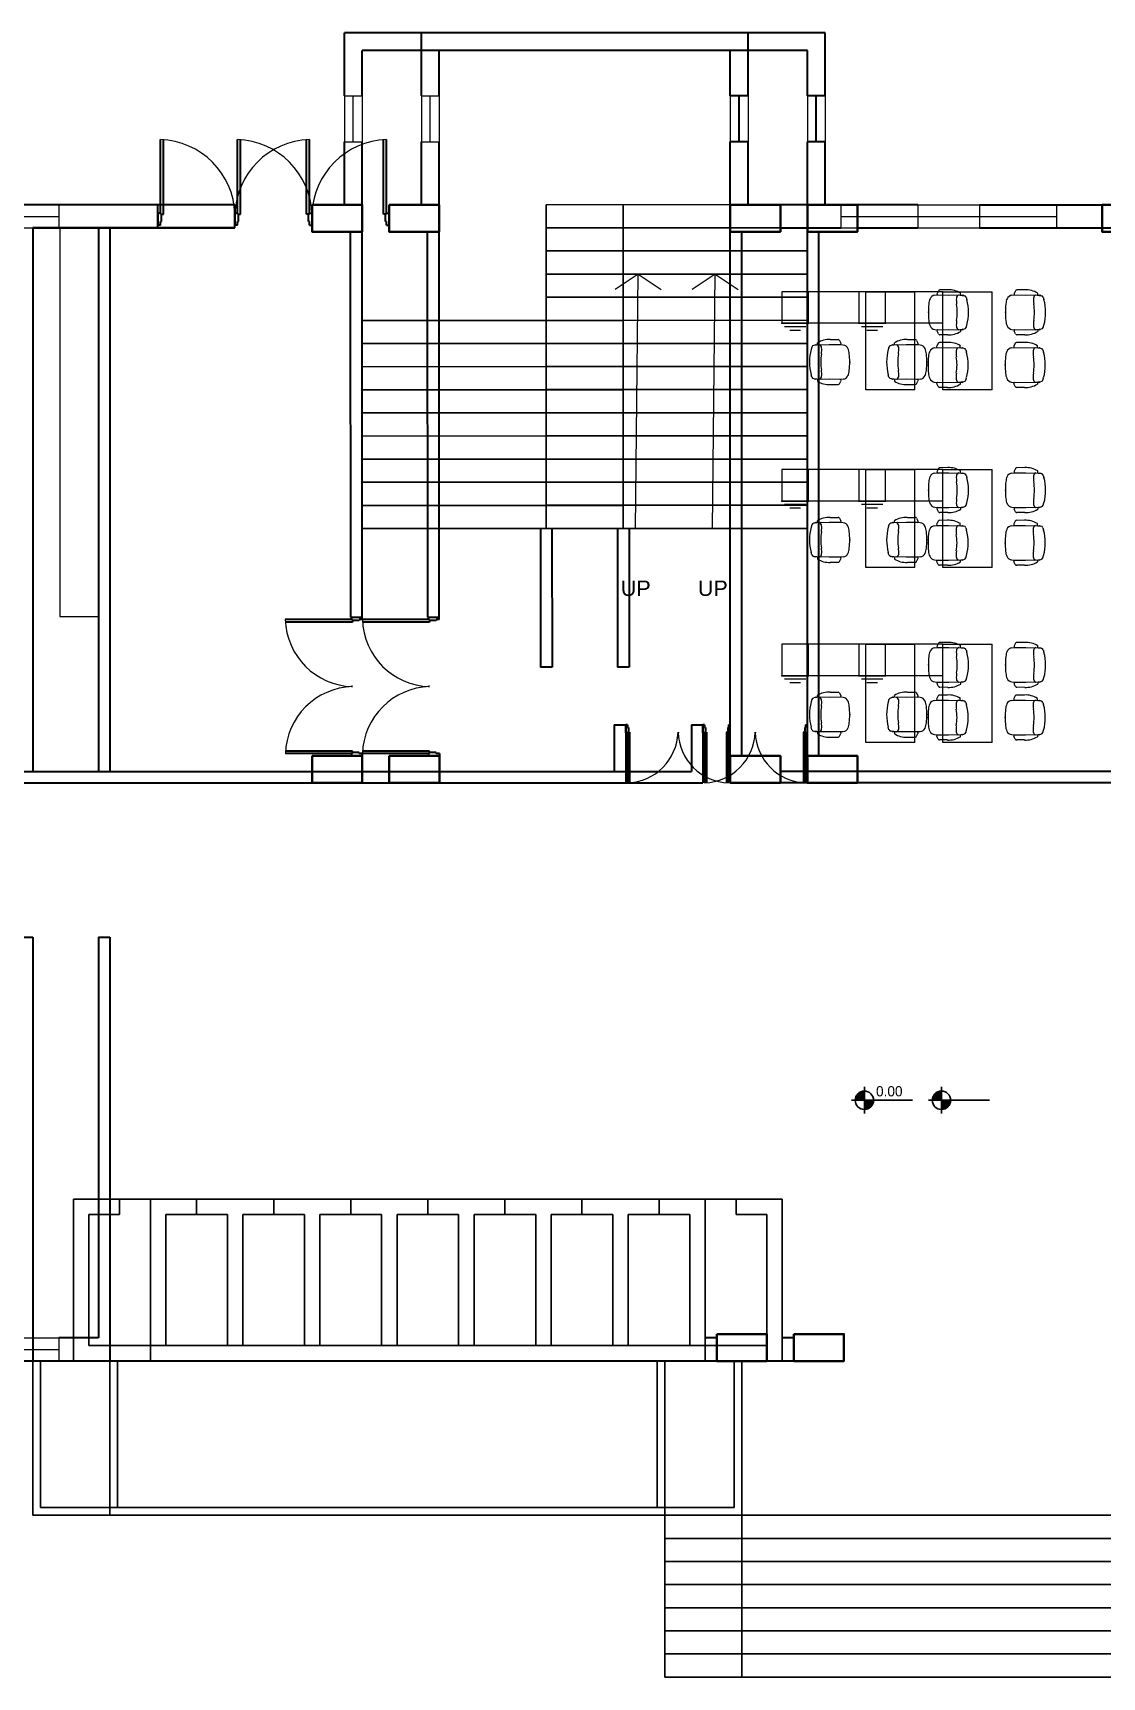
# Model space of a CAD drawing. Header units: inches. Extents: x 5 to 136470, y 9 to 138066.
# Drawn here: x 73122 to 86997, y 116736 to 138066 of the extents above; entities that cross this region are included whole.
import ezdxf

# ---------------------------------------------------------------- set-up
doc = ezdxf.new("R2010")
doc.units = ezdxf.units.IN
doc.header["$MEASUREMENT"] = 0
for name, color, linetype, lineweight in [('1', 7, 'Continuous', 35), ('A_COL', 250, 'Continuous', 40), ('A_ELE1', 250, 'Continuous', 20), ('A_WIN-DOR', 250, 'Continuous', 30), ('IG-Area', 250, 'Continuous', 30), ('SILL', 251, 'Continuous', 18), ('WINDOW', 252, 'Continuous', 15)]:
    doc.layers.add(name, color=color, linetype=linetype, lineweight=lineweight)
doc.layers.add('FURNITURE', color=253, linetype='Continuous', lineweight=5, transparency=0.05)
doc.styles.add('ROMANS', font='', dxfattribs={"width": 0.8})
doc.styles.get("Standard").update_dxf_attribs({"font": 'arial.ttf'})
doc.styles.get('ROMANS').set_extended_font_data('VNI-Avo')

# ---------------------------------------------------------------- blocks, each defined once
blk = doc.blocks.new('A$C7b2e77e3')
at = {"linetype": 'ByBlock'}
h = blk.add_hatch(dxfattribs=at)
h.set_pattern_fill('ANSI31', color=0, scale=99.129689, style=0)
h.set_pattern_definition([(45, (6735.97, 3797.809), (-8.7619094, 8.7619094), [])])
h.paths.add_polyline_path([(24209, 16504), (24090, 16504), (24090, 16386, 0.414214)])
h.paths.add_polyline_path([(24090, 16623, 0.414214), (23972, 16504), (24090, 16504)])
for p, q in [((17572, 28120), (17571, 28120)), ((22349, 28122), (19959, 28121)), ((19961, 23921), (19959, 28121)), ((19961, 28121), (19959, 28121)), ((22350, 28120), (22350, 21920)), ((17572, 27821), (17571, 27821)), ((22349, 27822), (19959, 27822)), ((19961, 27821), (19959, 27821)), ((17572, 27521), (17571, 27521)), ((22349, 27522), (19959, 27522)), ((19961, 27521), (19959, 27521)), ((17572, 27221), (17572, 27221)), ((22349, 27222), (19960, 27222)), ((19961, 27221), (19960, 27221)), ((17572, 26921), (17572, 26921)), ((22349, 26922), (19960, 26922)), ((19961, 26921), (19960, 26921)), ((19961, 26621), (17572, 26620)), ((22349, 26622), (19960, 26621)), ((19961, 26321), (17572, 26320)), ((22349, 26322), (19960, 26321)), ((19961, 26021), (17572, 26020)), ((22349, 26022), (19960, 26021)), ((19961, 25721), (17572, 25721)), ((22349, 25722), (19960, 25722)), ((19961, 25421), (17572, 25421)), ((22349, 25422), (19960, 25422)), ((19961, 25121), (17573, 25120)), ((22349, 25122), (19961, 25121)), ((19961, 24821), (17573, 24821)), ((22349, 24822), (19961, 24822)), ((19961, 24521), (17573, 24521)), ((22349, 24522), (19961, 24522)), ((19961, 24221), (17573, 24221)), ((22349, 24222), (19961, 24222)), ((19961, 23921), (17574, 23920)), ((22349, 23922), (19886, 23921)), ((15925, 15220), (13825, 15220)), ((13825, 15220), (13825, 13120)), ((14425, 15020), (14425, 15220)), ((15425, 15020), (15425, 15220)), ((18025, 15220), (15925, 15220)), ((16425, 15020), (16425, 15220)), ((17425, 15020), (17425, 15220)), ((20125, 15220), (18025, 15220)), ((18425, 15020), (18425, 15220)), ((19425, 15020), (19425, 15220)), ((22025, 15220), (20125, 15220)), ((20425, 15020), (20425, 15220)), ((21425, 15020), (21425, 15220)), ((22025, 15220), (22025, 13120)), ((14425, 15020), (14025, 15020)), ((14025, 15020), (14025, 13320)), ((15825, 15020), (15425, 15020)), ((15825, 15020), (15825, 13320)), ((16425, 15020), (16025, 15020)), ((16025, 15020), (16025, 13320)), ((17825, 15020), (17425, 15020)), ((17825, 15020), (17825, 13320)), ((18425, 15020), (18025, 15020)), ((18025, 15020), (18025, 13320)), ((19825, 15020), (19425, 15020)), ((19825, 15020), (19825, 13320)), ((20425, 15020), (20025, 15020)), ((20025, 15020), (20025, 13320)), ((21825, 15020), (21425, 15020)), ((21825, 15020), (21825, 13320)), ((15825, 13320), (14025, 13320)), ((17825, 13320), (16025, 13320)), ((19825, 13320), (18025, 13320)), ((21825, 13320), (20025, 13320)), ((13299, 11120), (13299, 13120)), ((13399, 11220), (13399, 13120)), ((13825, 13120), (15925, 13120)), ((15925, 13120), (13825, 13120)), ((15925, 13120), (18025, 13120)), ((22500, 13120), (17500, 13120)), ((18025, 13120), (20125, 13120)), ((20125, 13120), (22025, 13120)), ((21400, 13120), (21400, 11220)), ((21500, 13120), (21500, 11120)), ((13299, 11120), (21500, 11120)), ((13399, 11220), (21400, 11220)), ((21500, 11120), (30000, 11120)), ((21500, 11120), (21500, 9020)), ((21500, 10820), (30000, 10820)), ((21500, 10520), (30000, 10520)), ((21500, 10220), (30000, 10220)), ((21500, 9920), (30000, 9920)), ((21500, 9620), (30000, 9620)), ((21500, 9320), (30000, 9320)), ((21500, 9020), (30000, 9020))]:
    blk.add_line(p, q)
at = {"color": 0, "linetype": 'ByBlock'}
for p, q in [((24090, 16331), (24090, 16678)), ((23922, 16504), (24715, 16504))]:
    blk.add_line(p, q, dxfattribs=at)
blk.add_circle((24090, 16504), 119, dxfattribs=at)
at = {"layer": '1'}
for p, q in [((22580, 30350), (17342, 30350)), ((17342, 29535), (17342, 30350)), ((22580, 29535), (22580, 30350)), ((22350, 30120), (17572, 30120)), ((17572, 29535), (17572, 30120)), ((22350, 29535), (22350, 30120)), ((22580, 29535), (22350, 29535)), ((22465, 28935), (22465, 29535)), ((17342, 28120), (17342, 28935)), ((17572, 28120), (17572, 28935)), ((22350, 28120), (22350, 28935)), ((22580, 28935), (22350, 28935)), ((22580, 28120), (22580, 28935)), ((14922, 28120), (12637, 28120)), ((14922, 27820), (14922, 28120)), ((23784, 28120), (23000, 28120)), ((25584, 28120), (27175, 28120)), ((12637, 27820), (13150, 27820)), ((13150, 27820), (13150, 20770)), ((13300, 27820), (14922, 27820)), ((13300, 27820), (13300, 20770)), ((14922, 27820), (13300, 27820)), ((17424, 22770), (17422, 27770)), ((17574, 22770), (17572, 27820)), ((22350, 20620), (22350, 27820)), ((22500, 20970), (22500, 27770)), ((23000, 27820), (23784, 27820)), ((25584, 27820), (27175, 27820)), ((19886, 23921), (19887, 22121)), ((20036, 23921), (20037, 22121)), ((17424, 22770), (17574, 22770)), ((20037, 22121), (19887, 22121)), ((20845, 21373), (20845, 20770)), ((20845, 21373), (20995, 21373)), ((20995, 21373), (20995, 20620)), ((17575, 20920), (17575, 20970)), ((10323, 20770), (13150, 20770)), ((13300, 20770), (16925, 20770)), ((17575, 20770), (20845, 20770)), ((27175, 20770), (23000, 20770)), ((6325, 20620), (16925, 20620)), ((13150, 20620), (13150, 20619)), ((13150, 20620), (13150, 20620)), ((13300, 20620), (13300, 20619)), ((13300, 20620), (13300, 20620)), ((17575, 20620), (20995, 20620)), ((27825, 20620), (22350, 20620)), ((13150, 18619), (13150, 13420)), ((13150, 18619), (13300, 18619)), ((13300, 18619), (13299, 13120)), ((13150, 13420), (12638, 13420)), ((22175, 13420), (22025, 13420)), ((22825, 13120), (12638, 13120))]:
    blk.add_line(p, q, dxfattribs=at)
at = {"layer": 'A_COL'}
for points in [[(16922, 28120), (16922, 27770), (17572, 27770), (17572, 28120)], [(22350, 28120), (22350, 27770), (23000, 27770), (23000, 28120)], [(27175, 28120), (27175, 27770), (27825, 27770), (27825, 28120)], [(16925, 20970), (16925, 20620), (17575, 20620), (17575, 20970)], [(22350, 20970), (22350, 20620), (23000, 20620), (23000, 20970)], [(22175, 13470), (22175, 13120), (22825, 13120), (22825, 13470)]]:
    blk.add_lwpolyline(points, close=True, dxfattribs=at)
at = {"layer": 'A_ELE1', "transparency": 33554687}
for centre, radius, start, end in [((14924, 27968), 998, 1.7422, 88.258), ((16919, 27968), 998, 91.742, 178.2578), ((17474, 22768), 899, 181.742, 268.2578), ((17475, 20972), 899, 91.7422, 178.258), ((20996, 21298), 676, 271.742, 358.2578), ((22348, 21298), 676, 181.7422, 268.258)]:
    blk.add_arc(centre, radius, start, end, dxfattribs=at)
at = {"layer": 'A_WIN-DOR', "transparency": 33554687}
for p, q in [((14955, 27998), (14955, 28966)), ((14993, 27998), (14993, 28965)), ((16851, 27998), (16851, 28965)), ((16889, 27998), (16889, 28966)), ((14922, 28012), (14922, 27856)), ((14955, 28012), (14922, 28012)), ((14955, 28012), (14955, 28046)), ((14969, 27904), (14969, 27998)), ((15921, 27998), (15921, 28012)), ((15921, 28012), (15921, 28012)), ((15922, 27998), (15922, 27998)), ((16875, 27904), (16875, 27998)), ((16889, 28012), (16889, 28046)), ((16889, 28012), (16922, 28012)), ((16922, 28012), (16922, 27856)), ((14955, 27856), (14955, 27904)), ((14955, 27904), (14969, 27904)), ((16889, 27904), (16875, 27904)), ((16889, 27856), (16889, 27904)), ((17446, 22740), (16575, 22740)), ((17446, 22706), (16576, 22706)), ((17434, 22740), (17404, 22740)), ((17434, 22770), (17574, 22770)), ((17434, 22740), (17434, 22770)), ((17532, 22728), (17446, 22728)), ((17574, 22740), (17532, 22740)), ((17532, 22740), (17532, 22728)), ((17435, 21871), (17435, 21872)), ((17447, 21871), (17435, 21871)), ((17446, 21869), (17446, 21869)), ((20995, 21268), (20995, 21373)), ((21017, 21373), (21017, 21341)), ((21017, 21341), (21027, 21341)), ((21027, 21341), (21027, 21277)), ((22327, 21341), (22318, 21341)), ((22318, 21341), (22318, 21277)), ((22327, 21373), (22327, 21341)), ((22350, 21268), (22350, 21373)), ((21017, 21268), (20995, 21268)), ((21017, 21277), (21017, 20622)), ((21017, 21268), (21017, 21245)), ((21043, 21277), (21043, 20623)), ((21672, 21277), (21672, 21268)), ((21672, 21277), (21672, 21277)), ((21672, 21268), (21672, 21268)), ((22302, 21277), (22302, 20623)), ((22327, 21277), (22327, 20622)), ((22327, 21268), (22327, 21245)), ((22327, 21268), (22350, 21268)), ((17447, 21000), (16576, 21000)), ((17447, 21034), (16577, 21034)), ((17435, 21000), (17405, 21000)), ((17435, 21000), (17435, 20970)), ((17435, 20970), (17575, 20970)), ((17532, 21013), (17447, 21013)), ((17532, 21000), (17532, 21013)), ((17575, 21000), (17532, 21000))]:
    blk.add_line(p, q, dxfattribs=at)
at = {"layer": 'A_WIN-DOR'}
for p, q in [((14955, 27856), (14922, 27856)), ((16889, 27856), (16922, 27856)), ((17574, 22740), (17574, 22770)), ((21017, 21373), (20995, 21373)), ((22327, 21373), (22350, 21373)), ((17575, 21000), (17575, 20970))]:
    blk.add_line(p, q, dxfattribs=at)
at = {"layer": 'A_WIN-DOR', "transparency": 33554687}
for points in [[(14955, 27998), (14993, 27998)], [(15921, 27998), (15921, 27998)], [(16889, 27998), (16851, 27998)], [(17446, 22740), (17446, 22706)], [(17447, 21871), (17447, 21871)], [(21017, 21277), (21043, 21277)], [(21672, 21277), (21672, 21277)], [(22327, 21277), (22302, 21277)], [(17447, 21000), (17447, 21034)]]:
    blk.add_lwpolyline(points, dxfattribs=at)
at = {"layer": 'FURNITURE'}
for p, q in [((12650, 27820), (12650, 22779)), ((24109, 26993), (23017, 26993)), ((23017, 26993), (23017, 26584)), ((23017, 26993), (23017, 26584)), ((23364, 26584), (23364, 26993)), ((24109, 25719), (24109, 26993)), ((24109, 26993), (24746, 26993)), ((24746, 25719), (24746, 26993)), ((25005, 26946), (25366, 26951)), ((25052, 27006), (25034, 26971)), ((25043, 26951), (25185, 26949)), ((25172, 27017), (25070, 27016)), ((25305, 26950), (25385, 26940)), ((25339, 26951), (25339, 26973)), ((25366, 26951), (25377, 26941)), ((25410, 26920), (25420, 26890)), ((24109, 26584), (23017, 26584)), ((23017, 26584), (23364, 26584)), ((23329, 26537), (23052, 26537)), ((23260, 26491), (23121, 26491)), ((25005, 26504), (25366, 26499)), ((25052, 26444), (25034, 26479)), ((25043, 26499), (25185, 26501)), ((25305, 26500), (25385, 26510)), ((25339, 26499), (25339, 26477)), ((25366, 26499), (25377, 26509)), ((25410, 26529), (25420, 26560)), ((23409, 26275), (23399, 26244)), ((23514, 26305), (23434, 26295)), ((23453, 26305), (23442, 26296)), ((23814, 26301), (23453, 26305)), ((23480, 26305), (23480, 26328)), ((23776, 26306), (23634, 26303)), ((23648, 26371), (23749, 26371)), ((23768, 26361), (23785, 26325)), ((25001, 26263), (25363, 26268)), ((25048, 26323), (25031, 26288)), ((25040, 26268), (25182, 26266)), ((25168, 26334), (25066, 26333)), ((25172, 26433), (25070, 26434)), ((25301, 26267), (25381, 26258)), ((25335, 26268), (25335, 26290)), ((25363, 26268), (25373, 26258)), ((25407, 26238), (25416, 26207)), ((23409, 25884), (23399, 25915)), ((23514, 25855), (23434, 25864)), ((23453, 25854), (23442, 25864)), ((23814, 25859), (23453, 25854)), ((23480, 25854), (23480, 25831)), ((23776, 25853), (23634, 25856)), ((23768, 25798), (23785, 25834)), ((25001, 25821), (25363, 25816)), ((25040, 25816), (25182, 25818)), ((25301, 25817), (25381, 25827)), ((25335, 25816), (25335, 25794)), ((25363, 25816), (25373, 25826)), ((25407, 25847), (25416, 25877)), ((23648, 25788), (23749, 25789)), ((24746, 25719), (24109, 25719)), ((25048, 25761), (25031, 25797)), ((25168, 25751), (25066, 25751)), ((24109, 24686), (23017, 24686)), ((23017, 24686), (23017, 24277)), ((23017, 24686), (23017, 24277)), ((23364, 24277), (23364, 24686)), ((24109, 23413), (24109, 24686)), ((24109, 24686), (24746, 24686)), ((24746, 23413), (24746, 24686)), ((25005, 24639), (25366, 24644)), ((25052, 24700), (25034, 24664)), ((25043, 24645), (25185, 24642)), ((25172, 24710), (25070, 24709)), ((25305, 24643), (25385, 24634)), ((25339, 24644), (25339, 24667)), ((25366, 24644), (25377, 24635)), ((25410, 24614), (25420, 24583)), ((24109, 24277), (23017, 24277)), ((23017, 24277), (23364, 24277)), ((23329, 24231), (23052, 24231)), ((23260, 24185), (23121, 24185)), ((25005, 24198), (25366, 24193)), ((25052, 24137), (25034, 24173)), ((25043, 24192), (25185, 24195)), ((25172, 24127), (25070, 24128)), ((25305, 24193), (25385, 24203)), ((25339, 24193), (25339, 24170)), ((25366, 24193), (25377, 24202)), ((25410, 24223), (25420, 24254)), ((23409, 23969), (23399, 23938)), ((23514, 23998), (23434, 23989)), ((23453, 23999), (23442, 23989)), ((23814, 23994), (23453, 23999)), ((23480, 23999), (23480, 24022)), ((23776, 24000), (23634, 23997)), ((23648, 24065), (23749, 24064)), ((23768, 24054), (23785, 24019)), ((25001, 23957), (25363, 23961)), ((25048, 24017), (25031, 23981)), ((25040, 23962), (25182, 23959)), ((25168, 24027), (25066, 24026)), ((25301, 23961), (25381, 23951)), ((25335, 23961), (25335, 23984)), ((25363, 23961), (25373, 23952)), ((25407, 23931), (25416, 23900)), ((23409, 23578), (23399, 23609)), ((23514, 23548), (23434, 23558)), ((23453, 23548), (23442, 23557)), ((23814, 23552), (23453, 23548)), ((23480, 23548), (23480, 23525)), ((23776, 23547), (23634, 23550)), ((23648, 23482), (23749, 23482)), ((23768, 23492), (23785, 23528)), ((25001, 23515), (25363, 23510)), ((25048, 23454), (25031, 23490)), ((25040, 23509), (25182, 23512)), ((25301, 23511), (25381, 23520)), ((25335, 23510), (25335, 23487)), ((25363, 23510), (25373, 23520)), ((25407, 23540), (25416, 23571)), ((24746, 23413), (24109, 23413)), ((25168, 23444), (25066, 23445)), ((12650, 22779), (13150, 22779)), ((24109, 22419), (23017, 22419)), ((23017, 22419), (23017, 22010)), ((23017, 22419), (23017, 22010)), ((23364, 22010), (23364, 22419)), ((24109, 21146), (24109, 22419)), ((24109, 22419), (24746, 22419)), ((24746, 21146), (24746, 22419)), ((25052, 22433), (25034, 22397)), ((25172, 22443), (25070, 22442)), ((25339, 22377), (25339, 22400)), ((25005, 22372), (25366, 22377)), ((25043, 22378), (25185, 22375)), ((25305, 22376), (25385, 22367)), ((25366, 22377), (25377, 22368)), ((25410, 22347), (25420, 22316)), ((24109, 22010), (23017, 22010)), ((23017, 22010), (23364, 22010)), ((25410, 21956), (25420, 21987)), ((23329, 21964), (23052, 21964)), ((23260, 21918), (23121, 21918)), ((23648, 21798), (23749, 21797)), ((23768, 21787), (23785, 21752)), ((25005, 21931), (25366, 21926)), ((25052, 21870), (25034, 21906)), ((25043, 21925), (25185, 21928)), ((25168, 21760), (25066, 21759)), ((25172, 21860), (25070, 21861)), ((25305, 21926), (25385, 21936)), ((25339, 21926), (25339, 21903)), ((25366, 21926), (25377, 21935)), ((23409, 21702), (23399, 21671)), ((23514, 21731), (23434, 21722)), ((23453, 21732), (23442, 21722)), ((23814, 21727), (23453, 21732)), ((23480, 21732), (23480, 21755)), ((23776, 21733), (23634, 21730)), ((25001, 21689), (25363, 21694)), ((25048, 21750), (25031, 21714)), ((25040, 21695), (25182, 21692)), ((25301, 21694), (25381, 21684)), ((25335, 21694), (25335, 21717)), ((25363, 21694), (25373, 21685)), ((25407, 21664), (25416, 21633)), ((23409, 21311), (23399, 21342)), ((23514, 21281), (23434, 21291)), ((23453, 21281), (23442, 21290)), ((23814, 21285), (23453, 21281)), ((23480, 21281), (23480, 21258)), ((23776, 21280), (23634, 21283)), ((23648, 21215), (23749, 21215)), ((23768, 21225), (23785, 21261)), ((24746, 21146), (24109, 21146)), ((25001, 21248), (25363, 21243)), ((25048, 21187), (25031, 21223)), ((25040, 21242), (25182, 21245)), ((25168, 21177), (25066, 21178)), ((25301, 21244), (25381, 21253)), ((25335, 21243), (25335, 21220)), ((25363, 21243), (25373, 21253)), ((25407, 21273), (25416, 21304))]:
    blk.add_line(p, q, dxfattribs=at)
for centre, radius, start, end in [((25100, 26827), 174, 154.7303, 177.8371), ((25010, 26872), 74.1, 94.1914, 157.2111), ((25044, 26964), 12.2, 146.5756, 266.1283), ((25067, 26998), 17.9, 81.6738, 152.8287), ((25187, 26729), 288, 58.0573, 92.9695), ((25601, 26885), 318, 175.4109, 189.5754), ((25329, 26906), 45.2, 109.5385, 175.4123), ((25329, 26906), 45.2, 109.5385, 175.4123), ((25384, 26912), 28.4, 18.152, 87.2969), ((24814, 26725), 628, 344.8107, 15.1893), ((26000, 26725), 1080, 174.2714, 185.7286), ((24655, 26725), 641, 350.4247, 9.5753), ((25100, 26623), 174, 182.1629, 205.2697), ((25010, 26578), 74.1, 202.7889, 265.8086), ((25044, 26486), 12.2, 93.8717, 213.4244), ((25187, 26721), 288, 267.0305, 301.9427), ((25601, 26565), 318, 170.4246, 184.5891), ((25329, 26544), 45.2, 184.5877, 250.4615), ((25384, 26538), 28.4, 272.7031, 341.848), ((24006, 26080), 628, 164.8107, 195.1893), ((23436, 26266), 28.4, 92.7031, 161.848), ((23632, 26084), 288, 87.0305, 121.9427), ((23490, 26261), 45.2, 4.5877, 70.4615), ((23218, 26240), 318, 350.4246, 4.5891), ((23752, 26353), 17.9, 27.1713, 98.3262), ((23775, 26318), 12.2, 273.8717, 33.4244), ((23809, 26227), 74.1, 22.7889, 85.8086), ((23720, 26181), 174, 2.1629, 25.2697), ((25007, 26189), 74.1, 94.1914, 157.2111), ((25040, 26281), 12.2, 146.5756, 266.1283), ((25064, 26315), 17.9, 81.6738, 152.8287), ((25067, 26452), 17.9, 207.1713, 278.3262), ((25183, 26046), 288, 58.0573, 92.9695), ((25326, 26223), 45.2, 109.5385, 175.4123), ((25326, 26223), 45.2, 109.5385, 175.4123), ((25380, 26229), 28.4, 18.152, 87.2969), ((24164, 26080), 641, 170.4247, 189.5753), ((22820, 26080), 1080, 354.2714, 5.7286), ((25996, 26042), 1080, 174.2714, 185.7286), ((25096, 26144), 174, 154.7303, 177.8371), ((25597, 26202), 318, 175.4109, 189.5754), ((24651, 26042), 641, 350.4247, 9.5753), ((24810, 26042), 628, 344.8107, 15.1893), ((23436, 25893), 28.4, 198.152, 267.2969), ((23632, 26076), 288, 238.0573, 272.9695), ((23490, 25899), 45.2, 289.5385, 355.4123), ((23490, 25899), 45.2, 289.5385, 355.4123), ((23218, 25920), 318, 355.4109, 9.5754), ((23775, 25841), 12.2, 326.5756, 86.1283), ((23809, 25933), 74.1, 274.1914, 337.2111), ((23720, 25978), 174, 334.7303, 357.8371), ((25096, 25941), 174, 182.1629, 205.2697), ((25007, 25895), 74.1, 202.7889, 265.8086), ((25040, 25803), 12.2, 93.8717, 213.4244), ((25597, 25882), 318, 170.4246, 184.5891), ((25326, 25861), 45.2, 184.5877, 250.4615), ((25380, 25856), 28.4, 272.7031, 341.848), ((23752, 25807), 17.9, 261.6738, 332.8287), ((25064, 25769), 17.9, 207.1713, 278.3262), ((25183, 26038), 288, 267.0305, 301.9427), ((25100, 24520), 174, 154.7303, 177.8371), ((25010, 24565), 74.1, 94.1914, 157.2111), ((25044, 24657), 12.2, 146.5756, 266.1283), ((25067, 24692), 17.9, 81.6738, 152.8287), ((25187, 24423), 288, 58.0573, 92.9695), ((25601, 24578), 318, 175.4109, 189.5754), ((25329, 24600), 45.2, 109.5385, 175.4123), ((25329, 24600), 45.2, 109.5385, 175.4123), ((25384, 24605), 28.4, 18.152, 87.2969), ((24814, 24418), 628, 344.8107, 15.1893), ((26000, 24418), 1080, 174.2714, 185.7286), ((24655, 24418), 641, 350.4247, 9.5753), ((25100, 24317), 174, 182.1629, 205.2697), ((25010, 24272), 74.1, 202.7889, 265.8086), ((25044, 24180), 12.2, 93.8717, 213.4244), ((25067, 24145), 17.9, 207.1713, 278.3262), ((25187, 24414), 288, 267.0305, 301.9427), ((25601, 24259), 318, 170.4246, 184.5891), ((25329, 24237), 45.2, 184.5877, 250.4615), ((25384, 24232), 28.4, 272.7031, 341.848), ((24006, 23773), 628, 164.8107, 195.1893), ((23436, 23960), 28.4, 92.7031, 161.848), ((23632, 23777), 288, 87.0305, 121.9427), ((23490, 23954), 45.2, 4.5877, 70.4615), ((23218, 23933), 318, 350.4246, 4.5891), ((23752, 24046), 17.9, 27.1713, 98.3262), ((23775, 24012), 12.2, 273.8717, 33.4244), ((23809, 23920), 74.1, 22.7889, 85.8086), ((23720, 23875), 174, 2.1629, 25.2697), ((25096, 23837), 174, 154.7303, 177.8371), ((25007, 23882), 74.1, 94.1914, 157.2111), ((25040, 23974), 12.2, 146.5756, 266.1283), ((25064, 24009), 17.9, 81.6738, 152.8287), ((25183, 23740), 288, 58.0573, 92.9695), ((25597, 23895), 318, 175.4109, 189.5754), ((25326, 23917), 45.2, 109.5385, 175.4123), ((25326, 23917), 45.2, 109.5385, 175.4123), ((25380, 23922), 28.4, 18.152, 87.2969), ((24810, 23736), 628, 344.8107, 15.1893), ((24164, 23773), 641, 170.4247, 189.5753), ((22820, 23773), 1080, 354.2714, 5.7286), ((25996, 23736), 1080, 174.2714, 185.7286), ((24651, 23736), 641, 350.4247, 9.5753), ((23436, 23587), 28.4, 198.152, 267.2969), ((23632, 23769), 288, 238.0573, 272.9695), ((23490, 23592), 45.2, 289.5385, 355.4123), ((23490, 23592), 45.2, 289.5385, 355.4123), ((23218, 23613), 318, 355.4109, 9.5754), ((23752, 23500), 17.9, 261.6738, 332.8287), ((23775, 23535), 12.2, 326.5756, 86.1283), ((23809, 23626), 74.1, 274.1914, 337.2111), ((23720, 23672), 174, 334.7303, 357.8371), ((25096, 23634), 174, 182.1629, 205.2697), ((25007, 23589), 74.1, 202.7889, 265.8086), ((25040, 23497), 12.2, 93.8717, 213.4244), ((25183, 23732), 288, 267.0305, 301.9427), ((25597, 23576), 318, 170.4246, 184.5891), ((25326, 23555), 45.2, 184.5877, 250.4615), ((25380, 23549), 28.4, 272.7031, 341.848), ((25064, 23463), 17.9, 207.1713, 278.3262), ((25044, 22390), 12.2, 146.5756, 266.1283), ((25067, 22424), 17.9, 81.6738, 152.8287), ((25187, 22156), 288, 58.0573, 92.9695), ((26000, 22151), 1080, 174.2714, 185.7286), ((25100, 22253), 174, 154.7303, 177.8371), ((25010, 22298), 74.1, 94.1914, 157.2111), ((25601, 22311), 318, 175.4109, 189.5754), ((25329, 22333), 45.2, 109.5385, 175.4123), ((25329, 22333), 45.2, 109.5385, 175.4123), ((24655, 22151), 641, 350.4247, 9.5753), ((25384, 22338), 28.4, 18.152, 87.2969), ((24814, 22151), 628, 344.8107, 15.1893), ((25100, 22050), 174, 182.1629, 205.2697), ((25010, 22005), 74.1, 202.7889, 265.8086), ((25601, 21992), 318, 170.4246, 184.5891), ((23632, 21510), 288, 87.0305, 121.9427), ((23752, 21779), 17.9, 27.1713, 98.3262), ((25044, 21913), 12.2, 93.8717, 213.4244), ((25064, 21742), 17.9, 81.6738, 152.8287), ((25067, 21878), 17.9, 207.1713, 278.3262), ((25183, 21473), 288, 58.0573, 92.9695), ((25187, 22147), 288, 267.0305, 301.9427), ((25329, 21970), 45.2, 184.5877, 250.4615), ((25384, 21965), 28.4, 272.7031, 341.848), ((24006, 21506), 628, 164.8107, 195.1893), ((23436, 21693), 28.4, 92.7031, 161.848), ((23490, 21687), 45.2, 4.5877, 70.4615), ((24164, 21506), 641, 170.4247, 189.5753), ((23218, 21666), 318, 350.4246, 4.5891), ((23775, 21745), 12.2, 273.8717, 33.4244), ((23809, 21653), 74.1, 22.7889, 85.8086), ((23720, 21608), 174, 2.1629, 25.2697), ((22820, 21506), 1080, 354.2714, 5.7286), ((25996, 21469), 1080, 174.2714, 185.7286), ((25096, 21570), 174, 154.7303, 177.8371), ((25007, 21615), 74.1, 94.1914, 157.2111), ((25040, 21707), 12.2, 146.5756, 266.1283), ((25597, 21628), 318, 175.4109, 189.5754), ((25326, 21650), 45.2, 109.5385, 175.4123), ((25326, 21650), 45.2, 109.5385, 175.4123), ((24651, 21469), 641, 350.4247, 9.5753), ((25380, 21655), 28.4, 18.152, 87.2969), ((24810, 21469), 628, 344.8107, 15.1893), ((23218, 21346), 318, 355.4109, 9.5754), ((23809, 21359), 74.1, 274.1914, 337.2111), ((23720, 21405), 174, 334.7303, 357.8371), ((25096, 21367), 174, 182.1629, 205.2697), ((25597, 21309), 318, 170.4246, 184.5891), ((23436, 21320), 28.4, 198.152, 267.2969), ((23632, 21502), 288, 238.0573, 272.9695), ((23490, 21325), 45.2, 289.5385, 355.4123), ((23490, 21325), 45.2, 289.5385, 355.4123), ((23752, 21233), 17.9, 261.6738, 332.8287), ((23775, 21267), 12.2, 326.5756, 86.1283), ((25007, 21322), 74.1, 202.7889, 265.8086), ((25040, 21230), 12.2, 93.8717, 213.4244), ((25064, 21196), 17.9, 207.1713, 278.3262), ((25183, 21464), 288, 267.0305, 301.9427), ((25326, 21287), 45.2, 184.5877, 250.4615), ((25380, 21282), 28.4, 272.7031, 341.848)]:
    blk.add_arc(centre, radius, start, end, dxfattribs=at)
for p in [(24920, 26725), (23017, 26584), (23364, 26584), (23899, 26080), (24916, 26042), (24920, 24418), (23017, 24277), (23364, 24277), (23899, 23773), (24916, 23736), (23017, 22010), (23364, 22010), (24920, 22151), (23899, 21506), (24916, 21469)]:
    blk.add_point(p, dxfattribs=at)
at = {"layer": 'SILL'}
for p, q in [((17342, 29535), (17342, 28935)), ((17572, 29535), (17572, 28935)), ((22350, 29535), (22350, 28935)), ((22580, 29535), (22580, 28935)), ((10837, 28120), (12637, 28120)), ((23784, 28120), (25584, 28120)), ((10837, 27820), (12637, 27820)), ((23784, 27820), (25584, 27820)), ((21154, 27222), (20856, 27023)), ((21118, 23922), (21154, 27222)), ((21154, 27222), (21453, 27023)), ((10838, 13420), (12638, 13420)), ((10838, 13120), (12638, 13120))]:
    blk.add_line(p, q, dxfattribs=at)
at = {"layer": 'WINDOW'}
for p, q in [((17342, 29535), (17572, 29535)), ((17457, 28935), (17457, 29535)), ((22580, 29535), (22350, 29535)), ((22465, 28935), (22465, 29535)), ((17342, 28935), (17572, 28935)), ((22580, 28935), (22350, 28935)), ((10837, 27970), (12637, 27970)), ((12637, 28120), (12637, 27820)), ((23784, 28120), (23784, 27820)), ((23784, 27970), (25584, 27970)), ((25584, 28120), (25584, 27820)), ((10838, 13270), (12638, 13270)), ((12638, 13420), (12638, 13120))]:
    blk.add_line(p, q, dxfattribs=at)
at = {"color": 0, "linetype": 'ByBlock', "style": 'ROMANS'}
for tag, p in [('+1200', (24241, 16554)), ('+00', (29332, 8469))]:
    blk.add_attdef(tag, p, '', height=132, dxfattribs=at)
at = {"layer": 'IG-Area', "insert": (20929, 23246), "char_height": 200, "attachment_point": 1}
blk.add_mtext_dynamic_manual_height_columns('UP', width=38356.19, gutter_width=12.5, heights=[0], dxfattribs=at)

msp = doc.modelspace()

# ---------------------------------------------------------------- block references
ref = msp.add_blockref('A$C7b2e77e3', (59822, 107716))
ref.add_attrib('+1200', '0.00', (84063, 124270), dxfattribs={"color": 0, "linetype": 'ByBlock', "height": 132.2, "style": 'ROMANS'})
msp.add_blockref('A$C7b2e77e3', (60822, 107716))

doc.saveas('drawing.dxf')
